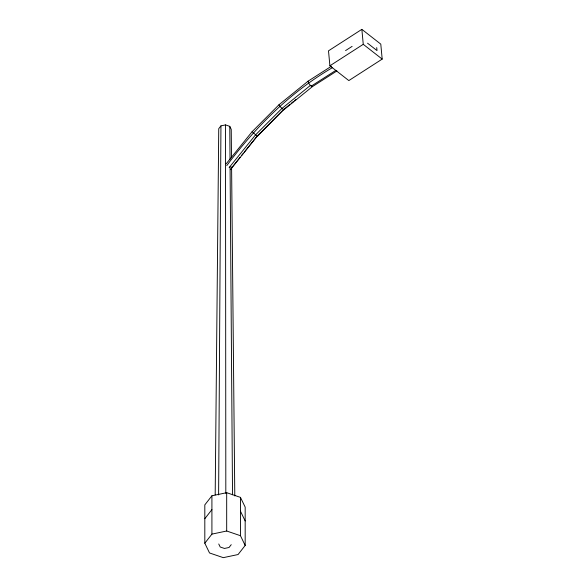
<?xml version="1.0" encoding="UTF-8"?>
<svg xmlns="http://www.w3.org/2000/svg" width="587" height="587" viewBox="0 0 587 587"><rect width="100%" height="100%" fill="white"/><g stroke="black" fill="none" stroke-linecap="round" stroke-linejoin="round"><path stroke-width="0.88" d="M289.699 104.596L284.049 109.175L257.333 135.957L230.405 169.694M218.613 494.936L220.947 125.875L225.511 124.906L229.774 126.359L231.234 129.375L231.505 157.786M215.187 494.863L218.746 128.685L220.947 125.875M284.049 109.175L257.333 136.323L252.124 131.679L279.008 104.728L308.124 81.138L331.508 66.177M211.914 495.795L204.812 504.886L204.812 543.21L209.522 552.961L223.295 557.65L238.065 554.539L245.175 545.448L245.175 507.124L240.457 497.38L226.685 492.684L211.914 495.795L211.914 534.119L204.812 543.21M204.812 518.71L211.914 509.619M231.234 544.677L229.033 547.488L224.469 548.449L220.206 546.996L218.746 543.988M226.09 163.934L252.124 131.679M226.743 165.629C255.587 126.939 290.44 92.166 332.315 67.718M229.15 167.581L255.477 134.966L281.811 108.566L310.369 85.423L312.379 86.649L336.931 70.939M231.425 168.065L240.061 157.36M241.785 155.217L242.937 153.794M244.089 152.363L257.333 135.957M291.108 103.451L293.229 101.734M294.637 100.597L296.053 99.452M312.379 86.649L283.748 109.85L279.705 106.284L279.008 104.728M361.856 29.35L328.5 50.827L329.901 65.795L348.832 80.58L382.188 59.104L380.787 44.135L361.856 29.35L363.258 44.319L382.188 59.104M345.574 50.592L352.119 46.373M329.901 65.795L363.258 44.319M311.183 86.157L335.874 70.359M211.914 534.119L226.685 531.008L240.457 535.704L245.175 545.448M367.543 43.189L377.008 50.585L376.729 47.606M310.369 85.423L308.476 82.972L308.124 81.138M240.457 511.204L245.175 520.948M231.594 166.95L234.793 495.949M229.774 126.359L230.023 159.356M230.075 166.686L232.525 494.797M225.511 124.906L225.819 493.388M240.457 497.38L240.457 535.704M226.685 492.684L226.685 531.008"/></g></svg>
